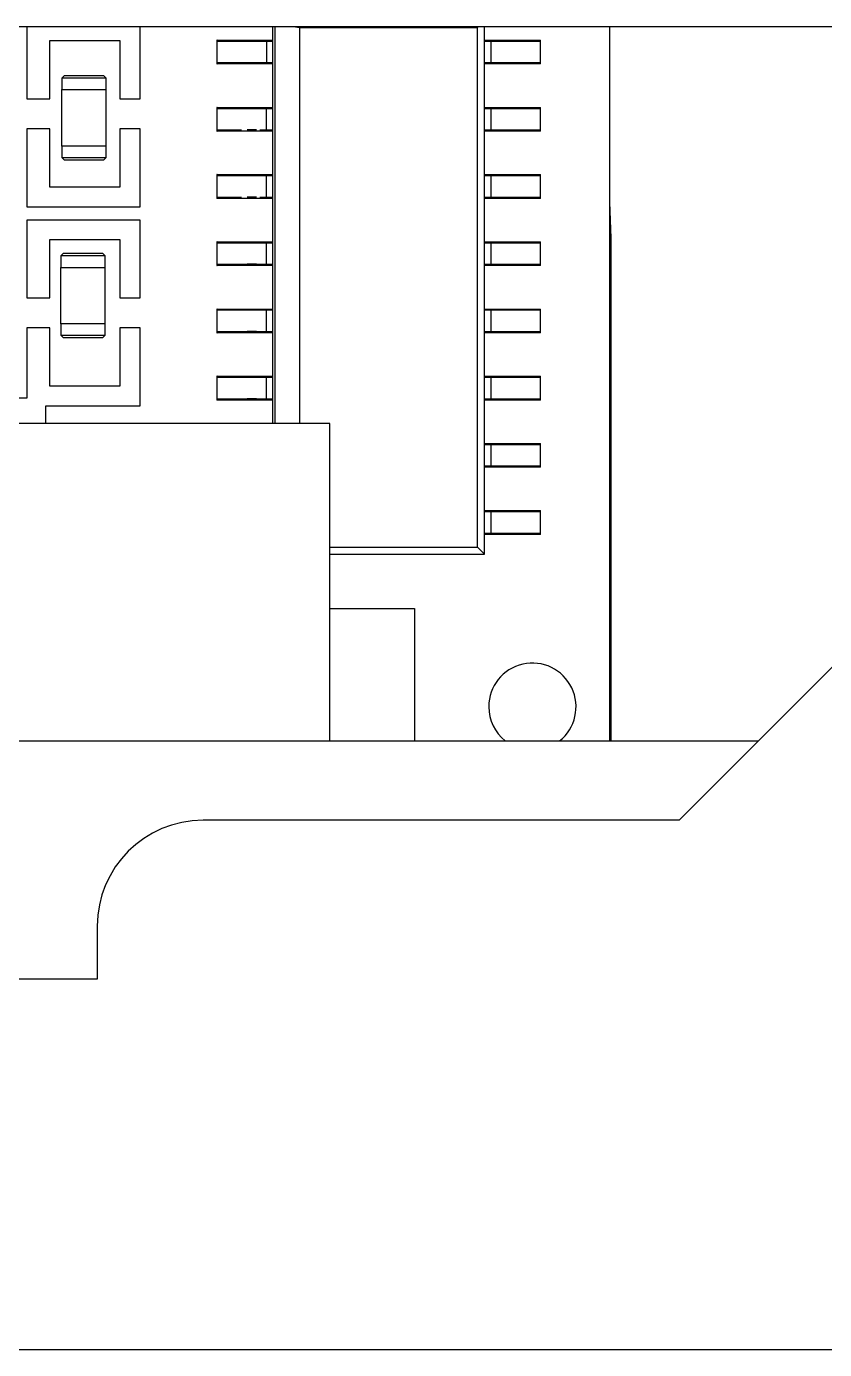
# Model space of a CAD drawing. Header units: millimetres. Extents: x 53 to 380, y 29 to 265.
# Drawn here: x 304.11 to 311.66, y 235.81 to 248.31 of the extents above; entities that cross this region are included whole.
import ezdxf

# ---------------------------------------------------------------- set-up
doc = ezdxf.new("R2010")
doc.units = ezdxf.units.MM

msp = doc.modelspace()

# ---------------------------------------------------------------- linework, layer by layer
at = {"color": 7, "linetype": 'Continuous', "lineweight": 25}
for p, q in [((262.2803, 248.3116), (334.2803, 248.3116)), ((304.1136, 248.3116), (304.1136, 247.6289)), ((305.1864, 247.6289), (305.1864, 248.3116)), ((306.441, 248.1697), (306.441, 248.3116)), ((306.463, 244.5616), (306.463, 248.3116)), ((306.6365, 248.3116), (306.691, 248.3011)), ((306.691, 248.3011), (306.691, 244.5616)), ((306.691, 248.3011), (308.3749, 248.3011)), ((308.3749, 248.3011), (308.3854, 248.3116)), ((308.3749, 243.3933), (308.3749, 248.3011)), ((308.441, 248.1697), (308.441, 248.3116)), ((309.6238, 248.3116), (309.6238, 241.5616)), ((304.3324, 247.6289), (304.3324, 248.1789)), ((304.3324, 248.1789), (304.9925, 248.1789)), ((304.9925, 248.1789), (304.9925, 247.6289)), ((305.911, 248.1697), (305.9088, 248.1697)), ((305.911, 248.1697), (305.911, 247.9697)), ((306.3792, 248.1822), (306.3792, 248.1697)), ((306.3792, 248.1822), (306.441, 248.1822)), ((306.3792, 248.1697), (306.3792, 247.9697)), ((306.441, 248.1697), (306.3792, 248.1697)), ((306.441, 247.9697), (306.441, 248.1697)), ((308.441, 248.1822), (308.5028, 248.1822)), ((308.441, 247.9697), (308.441, 248.1697)), ((308.5028, 248.1697), (308.441, 248.1697)), ((308.5028, 248.1697), (308.5028, 248.1822)), ((308.5028, 247.9697), (308.5028, 248.1697)), ((308.971, 247.9697), (308.971, 248.1697)), ((305.9088, 247.9697), (305.911, 247.9697)), ((306.3792, 247.9697), (306.3792, 247.9572)), ((306.3792, 247.9697), (306.441, 247.9697)), ((306.441, 247.9572), (306.3792, 247.9572)), ((306.441, 247.5347), (306.441, 247.9697)), ((308.441, 247.5347), (308.441, 247.9697)), ((308.441, 247.9697), (308.5028, 247.9697)), ((308.5028, 247.9572), (308.441, 247.9572)), ((308.5028, 247.9572), (308.5028, 247.9697)), ((304.4444, 247.8226), (304.4698, 247.848)), ((304.4444, 247.8226), (304.4444, 247.7147)), ((304.8635, 247.8226), (304.4444, 247.8226)), ((304.4698, 247.848), (304.8381, 247.848)), ((304.8635, 247.8226), (304.8381, 247.848)), ((304.8635, 247.7147), (304.8635, 247.8226)), ((304.1136, 247.6289), (304.3324, 247.6289)), ((304.4444, 247.7147), (304.8635, 247.7147)), ((304.4457, 247.1813), (304.4457, 247.7147)), ((304.8622, 247.7147), (304.8622, 247.1813)), ((304.9925, 247.6289), (305.1864, 247.6289)), ((305.911, 247.5347), (305.9088, 247.5347)), ((305.911, 247.5347), (305.911, 247.3347)), ((306.3792, 247.5347), (306.3792, 247.5472)), ((306.3792, 247.5472), (306.441, 247.5472)), ((306.3792, 247.3347), (306.3792, 247.5347)), ((306.441, 247.5347), (306.3792, 247.5347)), ((306.441, 247.3347), (306.441, 247.5347)), ((308.441, 247.5472), (308.5028, 247.5472)), ((308.441, 247.3347), (308.441, 247.5347)), ((308.5028, 247.5347), (308.441, 247.5347)), ((308.5028, 247.5347), (308.5028, 247.5472)), ((308.5028, 247.3347), (308.5028, 247.5347)), ((308.971, 247.3347), (308.971, 247.5347)), ((304.1136, 247.3434), (304.1136, 246.6087)), ((304.3324, 247.3434), (304.1136, 247.3434)), ((304.3324, 246.7934), (304.3324, 247.3434)), ((304.9925, 247.3434), (304.9925, 246.7934)), ((305.1864, 247.3434), (304.9925, 247.3434)), ((305.1864, 246.6087), (305.1864, 247.3434)), ((305.9088, 247.3347), (305.911, 247.3347)), ((306.3162, 247.3347), (306.3792, 247.3347)), ((306.3792, 247.3347), (306.441, 247.3347)), ((306.3792, 247.3222), (306.3792, 247.3347)), ((306.441, 247.3222), (306.3792, 247.3222)), ((306.441, 246.8997), (306.441, 247.3347)), ((308.441, 246.8997), (308.441, 247.3347)), ((308.441, 247.3347), (308.5028, 247.3347)), ((308.5028, 247.3222), (308.441, 247.3222)), ((308.5028, 247.3222), (308.5028, 247.3347)), ((304.8635, 247.1813), (304.4444, 247.1813)), ((304.4444, 247.1813), (304.4444, 247.0733)), ((304.8635, 247.0733), (304.8635, 247.1813)), ((304.4444, 247.0733), (304.8635, 247.0733)), ((304.4444, 247.0733), (304.4698, 247.0479)), ((304.8381, 247.0479), (304.4698, 247.0479)), ((304.8635, 247.0733), (304.8381, 247.0479)), ((305.911, 246.8997), (305.9088, 246.8997)), ((305.911, 246.8997), (305.911, 246.6997)), ((306.3792, 246.8997), (306.3792, 246.9122)), ((306.3792, 246.9122), (306.441, 246.9122)), ((306.3792, 246.6997), (306.3792, 246.8997)), ((306.441, 246.8997), (306.3792, 246.8997)), ((306.441, 246.6997), (306.441, 246.8997)), ((308.441, 246.9122), (308.5028, 246.9122)), ((308.441, 246.6997), (308.441, 246.8997)), ((308.5028, 246.8997), (308.441, 246.8997)), ((308.5028, 246.8997), (308.5028, 246.9122)), ((308.5028, 246.6997), (308.5028, 246.8997)), ((308.971, 246.6997), (308.971, 246.8997)), ((304.9925, 246.7934), (304.3324, 246.7934)), ((305.9088, 246.6997), (305.911, 246.6997)), ((306.3162, 246.6997), (306.3792, 246.6997)), ((306.3792, 246.6997), (306.441, 246.6997)), ((306.3792, 246.6872), (306.3792, 246.6997)), ((306.441, 246.6872), (306.3792, 246.6872)), ((306.441, 246.2647), (306.441, 246.6997)), ((308.441, 246.2647), (308.441, 246.6997)), ((308.441, 246.6997), (308.5028, 246.6997)), ((308.5028, 246.6872), (308.441, 246.6872)), ((308.5028, 246.6872), (308.5028, 246.6997)), ((309.6238, 246.6505), (309.6353, 246.3116)), ((304.1136, 246.6087), (305.1864, 246.6087)), ((304.1136, 246.4829), (304.1136, 245.7483)), ((305.1864, 246.4829), (304.1136, 246.4829)), ((305.1864, 245.7483), (305.1864, 246.4829)), ((304.3324, 246.2983), (304.9925, 246.2983)), ((304.3324, 245.7483), (304.3324, 246.2983)), ((304.9925, 246.2983), (304.9925, 245.7483)), ((305.911, 246.2647), (305.9088, 246.2647)), ((305.911, 246.2647), (305.911, 246.0647)), ((306.3792, 246.2647), (306.3792, 246.2772)), ((306.3792, 246.2772), (306.441, 246.2772)), ((306.3792, 246.0647), (306.3792, 246.2647)), ((306.441, 246.2647), (306.3792, 246.2647)), ((306.441, 246.0647), (306.441, 246.2647)), ((308.441, 246.2772), (308.5028, 246.2772)), ((308.441, 246.0647), (308.441, 246.2647)), ((308.5028, 246.2647), (308.441, 246.2647)), ((308.5028, 246.2647), (308.5028, 246.2772)), ((308.5028, 246.0647), (308.5028, 246.2647)), ((308.971, 246.0647), (308.971, 246.2647)), ((309.6353, 246.3116), (309.6353, 241.5616)), ((304.4357, 246.1431), (304.4611, 246.1685)), ((304.8548, 246.1431), (304.4357, 246.1431)), ((304.4357, 246.1431), (304.4357, 246.0351)), ((304.4611, 246.1685), (304.8294, 246.1685)), ((304.8548, 246.1431), (304.8294, 246.1685)), ((304.8548, 246.0351), (304.8548, 246.1431)), ((304.4357, 246.0351), (304.8548, 246.0351)), ((304.4369, 245.5017), (304.4369, 246.0351)), ((304.8535, 246.0351), (304.8535, 245.5017)), ((305.9088, 246.0647), (305.911, 246.0647)), ((306.3792, 246.0522), (306.3792, 246.0647)), ((306.3792, 246.0647), (306.441, 246.0647)), ((306.441, 246.0522), (306.3792, 246.0522)), ((306.441, 245.6297), (306.441, 246.0647)), ((308.441, 245.6297), (308.441, 246.0647)), ((308.441, 246.0647), (308.5028, 246.0647)), ((308.5028, 246.0522), (308.441, 246.0522)), ((308.5028, 246.0522), (308.5028, 246.0647)), ((304.1136, 245.7483), (304.3324, 245.7483)), ((304.9925, 245.7483), (305.1864, 245.7483)), ((305.911, 245.6297), (305.9088, 245.6297)), ((305.911, 245.6297), (305.911, 245.4297)), ((306.3792, 245.6297), (306.3792, 245.6422)), ((306.3792, 245.6422), (306.441, 245.6422)), ((306.3792, 245.4297), (306.3792, 245.6297)), ((306.441, 245.6297), (306.3792, 245.6297)), ((306.441, 245.4297), (306.441, 245.6297)), ((308.441, 245.6422), (308.5028, 245.6422)), ((308.441, 245.4297), (308.441, 245.6297)), ((308.5028, 245.6297), (308.441, 245.6297)), ((308.5028, 245.6297), (308.5028, 245.6422)), ((308.5028, 245.4297), (308.5028, 245.6297)), ((308.971, 245.4297), (308.971, 245.6297)), ((304.8548, 245.5017), (304.4357, 245.5017)), ((304.4357, 245.5017), (304.4357, 245.3938)), ((304.8548, 245.3938), (304.8548, 245.5017)), ((304.1136, 245.4628), (304.1136, 244.8002)), ((304.3324, 245.4628), (304.1136, 245.4628)), ((304.3324, 244.9128), (304.3324, 245.4628)), ((304.4357, 245.3938), (304.8548, 245.3938)), ((304.4357, 245.3938), (304.4611, 245.3684)), ((304.8548, 245.3938), (304.8294, 245.3684)), ((305.1864, 245.4628), (304.9925, 245.4628)), ((304.9925, 245.4628), (304.9925, 244.9128)), ((305.1864, 244.7281), (305.1864, 245.4628)), ((305.9088, 245.4297), (305.911, 245.4297)), ((306.3792, 245.4172), (306.3792, 245.4297)), ((306.3792, 245.4297), (306.441, 245.4297)), ((306.441, 245.4172), (306.3792, 245.4172)), ((306.441, 244.9947), (306.441, 245.4297)), ((308.441, 244.9947), (308.441, 245.4297)), ((308.441, 245.4297), (308.5028, 245.4297)), ((308.5028, 245.4172), (308.441, 245.4172)), ((308.5028, 245.4172), (308.5028, 245.4297)), ((304.8294, 245.3684), (304.4611, 245.3684)), ((306.3792, 244.9947), (306.3792, 245.0072)), ((306.3792, 245.0072), (306.441, 245.0072)), ((308.441, 245.0072), (308.5028, 245.0072)), ((308.5028, 244.9947), (308.5028, 245.0072)), ((304.9925, 244.9128), (304.3324, 244.9128)), ((305.911, 244.9947), (305.9088, 244.9947)), ((305.911, 244.9947), (305.911, 244.7947)), ((306.3792, 244.7947), (306.3792, 244.9947)), ((306.441, 244.9947), (306.3792, 244.9947)), ((306.441, 244.7947), (306.441, 244.9947)), ((308.441, 244.7947), (308.441, 244.9947)), ((308.5028, 244.9947), (308.441, 244.9947)), ((308.5028, 244.7947), (308.5028, 244.9947)), ((308.971, 244.7947), (308.971, 244.9947)), ((304.1136, 244.8002), (303.5587, 244.8002)), ((305.9088, 244.7947), (305.911, 244.7947)), ((306.3792, 244.7822), (306.3792, 244.7947)), ((306.3792, 244.7947), (306.441, 244.7947)), ((306.441, 244.7822), (306.3792, 244.7822)), ((306.441, 244.5616), (306.441, 244.7947)), ((308.441, 244.3597), (308.441, 244.7947)), ((308.441, 244.7947), (308.5028, 244.7947)), ((308.5028, 244.7822), (308.441, 244.7822)), ((308.5028, 244.7822), (308.5028, 244.7947)), ((304.2933, 244.5616), (304.2933, 244.7281)), ((304.2933, 244.7281), (305.1864, 244.7281)), ((306.9803, 244.5616), (289.5803, 244.5616)), ((306.9803, 241.5616), (306.9803, 244.5616)), ((308.441, 244.3722), (308.5028, 244.3722)), ((308.441, 244.1597), (308.441, 244.3597)), ((308.5028, 244.3597), (308.441, 244.3597)), ((308.5028, 244.3597), (308.5028, 244.3722)), ((308.5028, 244.1597), (308.5028, 244.3597)), ((308.971, 244.1597), (308.971, 244.3597)), ((308.441, 243.7247), (308.441, 244.1597)), ((308.441, 244.1597), (308.5028, 244.1597)), ((308.5028, 244.1472), (308.441, 244.1472)), ((308.5028, 244.1472), (308.5028, 244.1597)), ((308.441, 243.7372), (308.5028, 243.7372)), ((308.441, 243.5247), (308.441, 243.7247)), ((308.5028, 243.7247), (308.441, 243.7247)), ((308.5028, 243.7247), (308.5028, 243.7372)), ((308.5028, 243.5247), (308.5028, 243.7247)), ((308.971, 243.5247), (308.971, 243.7247)), ((308.441, 243.3272), (308.441, 243.5247)), ((308.441, 243.5247), (308.5028, 243.5247)), ((308.5028, 243.5122), (308.441, 243.5122)), ((308.5028, 243.5122), (308.5028, 243.5247)), ((306.9803, 243.3933), (308.3749, 243.3933)), ((308.3749, 243.3933), (308.441, 243.3272)), ((306.9803, 243.3272), (308.441, 243.3272)), ((306.9803, 242.8116), (307.7803, 242.8116)), ((307.7803, 242.8116), (307.7803, 241.5616)), ((312.2803, 242.8116), (310.2803, 240.8116)), ((285.5303, 241.5616), (311.0303, 241.5616)), ((310.2803, 240.8116), (305.7803, 240.8116)), ((304.7803, 239.8116), (304.7803, 239.3116)), ((304.7803, 239.3116), (291.7803, 239.3116)), ((262.2803, 235.8116), (334.2803, 235.8116))]:
    msp.add_line(p, q, dxfattribs=at)
at = {"color": 8, "linetype": 'Continuous', "lineweight": 25}
for p, q in [((308.9732, 248.1697), (308.971, 248.1697)), ((308.971, 247.9697), (308.9732, 247.9697)), ((308.9732, 247.5347), (308.971, 247.5347)), ((308.971, 247.3347), (308.9732, 247.3347)), ((308.9732, 246.8997), (308.971, 246.8997)), ((308.971, 246.6997), (308.9732, 246.6997)), ((308.9732, 246.2647), (308.971, 246.2647)), ((308.971, 246.0647), (308.9732, 246.0647)), ((308.9732, 245.6297), (308.971, 245.6297)), ((308.971, 245.4297), (308.9732, 245.4297)), ((308.9732, 244.9947), (308.971, 244.9947)), ((308.971, 244.7947), (308.9732, 244.7947)), ((308.9732, 244.3597), (308.971, 244.3597)), ((308.971, 244.1597), (308.9732, 244.1597)), ((308.9732, 243.7247), (308.971, 243.7247)), ((308.971, 243.5247), (308.9732, 243.5247))]:
    msp.add_line(p, q, dxfattribs=at)
at = {"color": 7, "linetype": 'Continuous', "lineweight": 25}
for centre, radius, start, end in [((308.8936, 241.8845), 0.4128, 308.51599, 180), ((308.8936, 241.8845), 0.4127, 180, 231.48401), ((305.7803, 239.8116), 1, 90, 180)]:
    msp.add_arc(centre, radius, start, end, dxfattribs=at)
for points, knots in [([(305.9127, 248.1822), (305.9125, 248.182), (305.9121, 248.1817), (305.9116, 248.1795), (305.9111, 248.1765), (305.911, 248.1732), (305.911, 248.1709), (305.911, 248.1697)], [0, 0, 0, 0, 0.2071202, 0.4458671, 0.6527524, 0.8090523, 1, 1, 1, 1]), ([(306.3792, 248.1697), (306.3559, 248.1697), (306.3226, 248.1697), (306.2808, 248.1697), (306.255, 248.1697), (306.2127, 248.1697), (306.1942, 248.1697), (306.163, 248.1697), (306.1438, 248.1697), (306.1268, 248.1697), (306.1123, 248.1697), (306.0764, 248.1697), (306.0075, 248.1697), (305.9485, 248.1697), (305.911, 248.1697)], [0, 0, 0, 0, 0.0872671, 0.1243076, 0.1605086, 0.202307, 0.4232567, 0.6236158, 0.7091259, 0.7220357, 0.7354471, 0.7768467, 0.8577896, 1, 1, 1, 1]), ([(305.9127, 248.1822), (305.9859, 248.1822), (306.0939, 248.1822), (306.1712, 248.1822), (306.1903, 248.1822), (306.2176, 248.1822), (306.2457, 248.1822), (306.2906, 248.1822), (306.3437, 248.1822), (306.3792, 248.1822)], [0, 0, 0, 0, 0.25193954, 0.37205004, 0.49811151, 0.75023627, 0.81324026, 0.87523448, 1, 1, 1, 1]), ([(308.5028, 248.1822), (308.5383, 248.1822), (308.5914, 248.1822), (308.6363, 248.1822), (308.6644, 248.1822), (308.6917, 248.1822), (308.7108, 248.1822), (308.7881, 248.1822), (308.8961, 248.1822), (308.9693, 248.1822)], [0, 0, 0, 0, 0.12476551, 0.18675972, 0.2497641, 0.50188856, 0.62795001, 0.7480605, 1, 1, 1, 1]), ([(308.971, 248.1697), (308.9335, 248.1697), (308.8746, 248.1697), (308.8056, 248.1697), (308.7697, 248.1697), (308.7552, 248.1697), (308.7382, 248.1697), (308.7188, 248.1697), (308.6926, 248.1697), (308.6699, 248.1697), (308.646, 248.1697), (308.6269, 248.1697), (308.6012, 248.1697), (308.5594, 248.1697), (308.5262, 248.1697), (308.5028, 248.1697)], [0, 0, 0, 0, 0.1421568, 0.22307, 0.2644542, 0.2778597, 0.2907653, 0.3762436, 0.5765279, 0.7441083, 0.7977675, 0.8395503, 0.8757387, 0.9127654, 1, 1, 1, 1]), ([(308.971, 248.1697), (308.971, 248.1709), (308.971, 248.1732), (308.9709, 248.1765), (308.9704, 248.1795), (308.9699, 248.1817), (308.9695, 248.182), (308.9693, 248.1822)], [0, 0, 0, 0, 0.19094, 0.3473211, 0.5542007, 0.7928848, 1, 1, 1, 1]), ([(305.911, 247.9697), (305.911, 247.9684), (305.911, 247.9662), (305.9111, 247.9629), (305.9116, 247.9599), (305.9121, 247.9576), (305.9125, 247.9573), (305.9127, 247.9572)], [0, 0, 0, 0, 0.190945, 0.3473301, 0.5541421, 0.7928828, 1, 1, 1, 1]), ([(305.911, 247.9697), (305.9485, 247.9697), (306.0075, 247.9697), (306.0764, 247.9697), (306.1123, 247.9697), (306.1268, 247.9697), (306.1438, 247.9697), (306.1632, 247.9697), (306.1894, 247.9697), (306.2121, 247.9697), (306.236, 247.9697), (306.2551, 247.9697), (306.2808, 247.9697), (306.3226, 247.9697), (306.3559, 247.9697), (306.3792, 247.9697)], [0, 0, 0, 0, 0.1421574, 0.2230701, 0.2644543, 0.2778607, 0.2907656, 0.3762439, 0.5765283, 0.7441088, 0.7977684, 0.8395513, 0.8757387, 0.9127654, 1, 1, 1, 1]), ([(306.3792, 247.9572), (306.3437, 247.9572), (306.2906, 247.9572), (306.2457, 247.9572), (306.2176, 247.9572), (306.1903, 247.9572), (306.1712, 247.9572), (306.0939, 247.9572), (305.9859, 247.9572), (305.9127, 247.9572)], [0, 0, 0, 0, 0.12476552, 0.18675974, 0.24976373, 0.50188849, 0.62794996, 0.74806046, 1, 1, 1, 1]), ([(308.5028, 247.9697), (308.5262, 247.9697), (308.5594, 247.9697), (308.6012, 247.9697), (308.627, 247.9697), (308.6693, 247.9697), (308.6878, 247.9697), (308.719, 247.9697), (308.7382, 247.9697), (308.7552, 247.9697), (308.7697, 247.9697), (308.8056, 247.9697), (308.8746, 247.9697), (308.9335, 247.9697), (308.971, 247.9697)], [0, 0, 0, 0, 0.08726711, 0.12430759, 0.16050947, 0.20230788, 0.42325715, 0.62361616, 0.70912628, 0.72203675, 0.73544721, 0.7768468, 0.8577902, 1, 1, 1, 1]), ([(308.9693, 247.9572), (308.8961, 247.9572), (308.7881, 247.9572), (308.7108, 247.9572), (308.6917, 247.9572), (308.6644, 247.9572), (308.6363, 247.9572), (308.5914, 247.9572), (308.5383, 247.9572), (308.5028, 247.9572)], [0, 0, 0, 0, 0.2519395, 0.37205, 0.4981114, 0.7502359, 0.8132403, 0.8752345, 1, 1, 1, 1]), ([(308.9693, 247.9572), (308.9695, 247.9573), (308.9699, 247.9576), (308.9704, 247.9599), (308.9709, 247.9629), (308.971, 247.9662), (308.971, 247.9684), (308.971, 247.9697)], [0, 0, 0, 0, 0.207125, 0.4458678, 0.6527572, 0.8091457, 1, 1, 1, 1]), ([(305.9127, 247.5472), (305.9125, 247.547), (305.9121, 247.5467), (305.9116, 247.5445), (305.9111, 247.5415), (305.911, 247.5382), (305.911, 247.5359), (305.911, 247.5347)], [0, 0, 0, 0, 0.2074104, 0.4460036, 0.652854, 0.8092335, 1, 1, 1, 1]), ([(306.3792, 247.5347), (306.3559, 247.5347), (306.3226, 247.5347), (306.2808, 247.5347), (306.255, 247.5347), (306.2127, 247.5347), (306.1942, 247.5347), (306.163, 247.5347), (306.1438, 247.5347), (306.1268, 247.5347), (306.1123, 247.5347), (306.0764, 247.5347), (306.0075, 247.5347), (305.9485, 247.5347), (305.911, 247.5347)], [0, 0, 0, 0, 0.0872676, 0.1243082, 0.1605093, 0.2023079, 0.4232586, 0.6236184, 0.7091289, 0.7220395, 0.73545, 0.7768498, 0.8577919, 1, 1, 1, 1]), ([(305.9127, 247.5472), (305.9859, 247.5472), (306.0939, 247.5472), (306.1712, 247.5472), (306.1903, 247.5472), (306.2176, 247.5472), (306.2458, 247.5472), (306.2905, 247.5472), (306.3437, 247.5472), (306.3792, 247.5472)], [0, 0, 0, 0, 0.2519466, 0.3720578, 0.4981306, 0.7502495, 0.8132096, 0.8752256, 1, 1, 1, 1]), ([(308.5028, 247.5472), (308.5383, 247.5472), (308.5914, 247.5472), (308.6363, 247.5472), (308.6644, 247.5472), (308.6917, 247.5472), (308.7108, 247.5472), (308.7881, 247.5472), (308.8961, 247.5472), (308.9693, 247.5472)], [0, 0, 0, 0, 0.12476551, 0.18675972, 0.2497641, 0.50188856, 0.62795001, 0.7480605, 1, 1, 1, 1]), ([(308.971, 247.5347), (308.9335, 247.5347), (308.8746, 247.5347), (308.8056, 247.5347), (308.7697, 247.5347), (308.7552, 247.5347), (308.7382, 247.5347), (308.7188, 247.5347), (308.6926, 247.5347), (308.6699, 247.5347), (308.646, 247.5347), (308.6269, 247.5347), (308.6012, 247.5347), (308.5594, 247.5347), (308.5262, 247.5347), (308.5028, 247.5347)], [0, 0, 0, 0, 0.1421568, 0.22307, 0.2644542, 0.2778597, 0.2907653, 0.3762436, 0.5765279, 0.7441083, 0.7977675, 0.8395503, 0.8757387, 0.9127654, 1, 1, 1, 1]), ([(308.971, 247.5347), (308.971, 247.5359), (308.971, 247.5382), (308.9709, 247.5415), (308.9704, 247.5445), (308.9699, 247.5467), (308.9695, 247.547), (308.9693, 247.5472)], [0, 0, 0, 0, 0.19094, 0.3473211, 0.5542007, 0.7928848, 1, 1, 1, 1]), ([(305.911, 247.3347), (305.9485, 247.3347), (306.0075, 247.3347), (306.0764, 247.3347), (306.1123, 247.3347), (306.1268, 247.3347), (306.1375, 247.3347), (306.1412, 247.3347), (306.1441, 247.3347)], [0, 0, 0, 0, 0.4262497, 0.6688626, 0.792953, 0.8331492, 0.8718468, 1, 1, 1, 1]), ([(305.911, 247.3347), (305.911, 247.3334), (305.911, 247.3312), (305.9111, 247.3279), (305.9116, 247.3249), (305.9121, 247.3226), (305.9125, 247.3223), (305.9127, 247.3222)], [0, 0, 0, 0, 0.19077889, 0.34707985, 0.55404355, 0.79264744, 1, 1, 1, 1]), ([(306.3792, 247.3222), (306.3437, 247.3222), (306.2905, 247.3222), (306.2458, 247.3222), (306.2176, 247.3222), (306.1903, 247.3222), (306.1712, 247.3222), (306.0939, 247.3222), (305.9859, 247.3222), (305.9127, 247.3222)], [0, 0, 0, 0, 0.1247744, 0.1867904, 0.2497505, 0.5018694, 0.6279422, 0.7480534, 1, 1, 1, 1]), ([(306.2846, 247.3347), (306.2777, 247.3347), (306.2677, 247.3347), (306.2433, 247.3347), (306.2229, 247.3347), (306.2049, 247.3347), (306.1988, 247.3347)], [0, 0, 0, 0, 0.4804023, 0.6966359, 0.8967598, 1, 1, 1, 1]), ([(308.5028, 247.3347), (308.5262, 247.3347), (308.5594, 247.3347), (308.6012, 247.3347), (308.627, 247.3347), (308.6693, 247.3347), (308.6878, 247.3347), (308.719, 247.3347), (308.7382, 247.3347), (308.7552, 247.3347), (308.7697, 247.3347), (308.8056, 247.3347), (308.8746, 247.3347), (308.9335, 247.3347), (308.971, 247.3347)], [0, 0, 0, 0, 0.08726711, 0.12430759, 0.16050947, 0.20230788, 0.42325715, 0.62361616, 0.70912628, 0.72203675, 0.73544721, 0.7768468, 0.8577902, 1, 1, 1, 1]), ([(308.9693, 247.3222), (308.8961, 247.3222), (308.7881, 247.3222), (308.7108, 247.3222), (308.6917, 247.3222), (308.6644, 247.3222), (308.6363, 247.3222), (308.5914, 247.3222), (308.5383, 247.3222), (308.5028, 247.3222)], [0, 0, 0, 0, 0.2519395, 0.37205, 0.4981114, 0.7502359, 0.8132403, 0.8752345, 1, 1, 1, 1]), ([(308.9693, 247.3222), (308.9695, 247.3223), (308.9699, 247.3226), (308.9704, 247.3249), (308.9709, 247.3279), (308.971, 247.3312), (308.971, 247.3334), (308.971, 247.3347)], [0, 0, 0, 0, 0.207125, 0.4458678, 0.6527572, 0.8091457, 1, 1, 1, 1]), ([(305.9127, 246.9122), (305.9125, 246.912), (305.9121, 246.9117), (305.9116, 246.9095), (305.9111, 246.9065), (305.911, 246.9032), (305.911, 246.9009), (305.911, 246.8997)], [0, 0, 0, 0, 0.2074104, 0.4460036, 0.652854, 0.8092335, 1, 1, 1, 1]), ([(306.3792, 246.8997), (306.3559, 246.8997), (306.3226, 246.8997), (306.2808, 246.8997), (306.255, 246.8997), (306.2127, 246.8997), (306.1942, 246.8997), (306.163, 246.8997), (306.1438, 246.8997), (306.1268, 246.8997), (306.1123, 246.8997), (306.0764, 246.8997), (306.0075, 246.8997), (305.9485, 246.8997), (305.911, 246.8997)], [0, 0, 0, 0, 0.0872676, 0.1243082, 0.1605093, 0.2023079, 0.4232586, 0.6236184, 0.7091289, 0.7220395, 0.73545, 0.7768498, 0.8577919, 1, 1, 1, 1]), ([(305.9127, 246.9122), (305.9859, 246.9122), (306.0939, 246.9122), (306.1712, 246.9122), (306.1903, 246.9122), (306.2176, 246.9122), (306.2458, 246.9122), (306.2905, 246.9122), (306.3437, 246.9122), (306.3792, 246.9122)], [0, 0, 0, 0, 0.2519466, 0.3720578, 0.4981306, 0.7502495, 0.8132096, 0.8752256, 1, 1, 1, 1]), ([(308.5028, 246.9122), (308.5383, 246.9122), (308.5914, 246.9122), (308.6363, 246.9122), (308.6644, 246.9122), (308.6917, 246.9122), (308.7108, 246.9122), (308.7881, 246.9122), (308.8961, 246.9122), (308.9693, 246.9122)], [0, 0, 0, 0, 0.12476551, 0.18675972, 0.2497641, 0.50188856, 0.62795001, 0.7480605, 1, 1, 1, 1]), ([(308.971, 246.8997), (308.9335, 246.8997), (308.8746, 246.8997), (308.8056, 246.8997), (308.7697, 246.8997), (308.7552, 246.8997), (308.7382, 246.8997), (308.7188, 246.8997), (308.6926, 246.8997), (308.6699, 246.8997), (308.646, 246.8997), (308.6269, 246.8997), (308.6012, 246.8997), (308.5594, 246.8997), (308.5262, 246.8997), (308.5028, 246.8997)], [0, 0, 0, 0, 0.1421568, 0.22307, 0.2644542, 0.2778597, 0.2907653, 0.3762436, 0.5765279, 0.7441083, 0.7977675, 0.8395503, 0.8757387, 0.9127654, 1, 1, 1, 1]), ([(308.971, 246.8997), (308.971, 246.9009), (308.971, 246.9032), (308.9709, 246.9065), (308.9704, 246.9095), (308.9699, 246.9117), (308.9695, 246.912), (308.9693, 246.9122)], [0, 0, 0, 0, 0.19094, 0.3473211, 0.5542007, 0.7928848, 1, 1, 1, 1]), ([(305.911, 246.6997), (305.9485, 246.6997), (306.0075, 246.6997), (306.0764, 246.6997), (306.1123, 246.6997), (306.1268, 246.6997), (306.1375, 246.6997), (306.1412, 246.6997), (306.1441, 246.6997)], [0, 0, 0, 0, 0.4262497, 0.6688626, 0.792953, 0.8331492, 0.8718468, 1, 1, 1, 1]), ([(305.911, 246.6997), (305.911, 246.6984), (305.911, 246.6962), (305.9111, 246.6929), (305.9116, 246.6899), (305.9121, 246.6876), (305.9125, 246.6873), (305.9127, 246.6872)], [0, 0, 0, 0, 0.19077889, 0.34707985, 0.55404355, 0.79264744, 1, 1, 1, 1]), ([(306.3792, 246.6872), (306.3437, 246.6872), (306.2905, 246.6872), (306.2458, 246.6872), (306.2176, 246.6872), (306.1903, 246.6872), (306.1712, 246.6872), (306.0939, 246.6872), (305.9859, 246.6872), (305.9127, 246.6872)], [0, 0, 0, 0, 0.1247744, 0.1867904, 0.2497505, 0.5018694, 0.6279422, 0.7480534, 1, 1, 1, 1]), ([(306.2846, 246.6997), (306.2777, 246.6997), (306.2677, 246.6997), (306.2433, 246.6997), (306.2229, 246.6997), (306.2049, 246.6997), (306.1988, 246.6997)], [0, 0, 0, 0, 0.4804023, 0.6966359, 0.8967598, 1, 1, 1, 1]), ([(308.5028, 246.6997), (308.5262, 246.6997), (308.5594, 246.6997), (308.6012, 246.6997), (308.627, 246.6997), (308.6693, 246.6997), (308.6878, 246.6997), (308.719, 246.6997), (308.7382, 246.6997), (308.7552, 246.6997), (308.7697, 246.6997), (308.8056, 246.6997), (308.8746, 246.6997), (308.9335, 246.6997), (308.971, 246.6997)], [0, 0, 0, 0, 0.08726711, 0.12430759, 0.16050947, 0.20230788, 0.42325715, 0.62361616, 0.70912628, 0.72203675, 0.73544721, 0.7768468, 0.8577902, 1, 1, 1, 1]), ([(308.9693, 246.6872), (308.8961, 246.6872), (308.7881, 246.6872), (308.7108, 246.6872), (308.6917, 246.6872), (308.6644, 246.6872), (308.6363, 246.6872), (308.5914, 246.6872), (308.5383, 246.6872), (308.5028, 246.6872)], [0, 0, 0, 0, 0.2519395, 0.37205, 0.4981114, 0.7502359, 0.8132403, 0.8752345, 1, 1, 1, 1]), ([(308.9693, 246.6872), (308.9695, 246.6873), (308.9699, 246.6876), (308.9704, 246.6899), (308.9709, 246.6929), (308.971, 246.6962), (308.971, 246.6984), (308.971, 246.6997)], [0, 0, 0, 0, 0.2071235, 0.4458646, 0.6527524, 0.8090524, 1, 1, 1, 1]), ([(305.9127, 246.2772), (305.9125, 246.277), (305.9121, 246.2767), (305.9116, 246.2745), (305.9111, 246.2715), (305.911, 246.2682), (305.911, 246.2659), (305.911, 246.2647)], [0, 0, 0, 0, 0.2074104, 0.4460036, 0.652854, 0.8092335, 1, 1, 1, 1]), ([(306.3792, 246.2647), (306.3559, 246.2647), (306.3226, 246.2647), (306.2808, 246.2647), (306.255, 246.2647), (306.2127, 246.2647), (306.1942, 246.2647), (306.163, 246.2647), (306.1438, 246.2647), (306.1268, 246.2647), (306.1123, 246.2647), (306.0764, 246.2647), (306.0075, 246.2647), (305.9485, 246.2647), (305.911, 246.2647)], [0, 0, 0, 0, 0.0872676, 0.1243082, 0.1605093, 0.2023079, 0.4232586, 0.6236184, 0.7091289, 0.7220395, 0.73545, 0.7768498, 0.8577919, 1, 1, 1, 1]), ([(305.9127, 246.2772), (305.9859, 246.2772), (306.0939, 246.2772), (306.1712, 246.2772), (306.1903, 246.2772), (306.2176, 246.2772), (306.2458, 246.2772), (306.2905, 246.2772), (306.3437, 246.2772), (306.3792, 246.2772)], [0, 0, 0, 0, 0.2519466, 0.3720578, 0.4981306, 0.7502495, 0.8132096, 0.8752256, 1, 1, 1, 1]), ([(308.5028, 246.2772), (308.5383, 246.2772), (308.5914, 246.2772), (308.6363, 246.2772), (308.6644, 246.2772), (308.6917, 246.2772), (308.7108, 246.2772), (308.7881, 246.2772), (308.8961, 246.2772), (308.9693, 246.2772)], [0, 0, 0, 0, 0.12476551, 0.18675972, 0.2497641, 0.50188856, 0.62795001, 0.7480605, 1, 1, 1, 1]), ([(308.971, 246.2647), (308.9335, 246.2647), (308.8746, 246.2647), (308.8056, 246.2647), (308.7697, 246.2647), (308.7552, 246.2647), (308.7382, 246.2647), (308.7188, 246.2647), (308.6926, 246.2647), (308.6699, 246.2647), (308.646, 246.2647), (308.6269, 246.2647), (308.6012, 246.2647), (308.5594, 246.2647), (308.5262, 246.2647), (308.5028, 246.2647)], [0, 0, 0, 0, 0.1421568, 0.22307, 0.2644542, 0.2778597, 0.2907653, 0.3762436, 0.5765279, 0.7441083, 0.7977675, 0.8395503, 0.8757387, 0.9127654, 1, 1, 1, 1]), ([(308.971, 246.2647), (308.971, 246.2659), (308.971, 246.2682), (308.9709, 246.2715), (308.9704, 246.2745), (308.9699, 246.2767), (308.9695, 246.277), (308.9693, 246.2772)], [0, 0, 0, 0, 0.19094, 0.3473211, 0.5542007, 0.7928848, 1, 1, 1, 1]), ([(305.911, 246.0647), (305.9485, 246.0647), (306.0075, 246.0647), (306.0764, 246.0647), (306.1123, 246.0647), (306.1268, 246.0647), (306.1438, 246.0647), (306.1632, 246.0647), (306.1894, 246.0647), (306.2121, 246.0647), (306.236, 246.0647), (306.2551, 246.0647), (306.2808, 246.0647), (306.3226, 246.0647), (306.3559, 246.0647), (306.3792, 246.0647)], [0, 0, 0, 0, 0.1421551, 0.223067, 0.2644514, 0.2778569, 0.2907626, 0.3762413, 0.5765264, 0.7441076, 0.7977675, 0.8395505, 0.8757381, 0.912765, 1, 1, 1, 1]), ([(305.911, 246.0647), (305.911, 246.0634), (305.911, 246.0612), (305.9111, 246.0579), (305.9116, 246.0549), (305.9121, 246.0526), (305.9125, 246.0523), (305.9127, 246.0522)], [0, 0, 0, 0, 0.19077889, 0.34707985, 0.55404355, 0.79264744, 1, 1, 1, 1]), ([(306.3792, 246.0522), (306.3437, 246.0522), (306.2905, 246.0522), (306.2458, 246.0522), (306.2176, 246.0522), (306.1903, 246.0522), (306.1712, 246.0522), (306.0939, 246.0522), (305.9859, 246.0522), (305.9127, 246.0522)], [0, 0, 0, 0, 0.1247744, 0.1867904, 0.2497505, 0.5018694, 0.6279422, 0.7480534, 1, 1, 1, 1]), ([(306.2846, 246.0647), (306.2777, 246.0647), (306.2677, 246.0647), (306.2433, 246.0647), (306.2229, 246.0647), (306.2049, 246.0647), (306.1988, 246.0647)], [0, 0, 0, 0, 0.4804023, 0.6966359, 0.8967598, 1, 1, 1, 1]), ([(308.5028, 246.0647), (308.5262, 246.0647), (308.5594, 246.0647), (308.6012, 246.0647), (308.627, 246.0647), (308.6693, 246.0647), (308.6878, 246.0647), (308.719, 246.0647), (308.7382, 246.0647), (308.7552, 246.0647), (308.7697, 246.0647), (308.8056, 246.0647), (308.8746, 246.0647), (308.9335, 246.0647), (308.971, 246.0647)], [0, 0, 0, 0, 0.08726711, 0.12430759, 0.16050947, 0.20230788, 0.42325715, 0.62361616, 0.70912628, 0.72203675, 0.73544721, 0.7768468, 0.8577902, 1, 1, 1, 1]), ([(308.9693, 246.0522), (308.8961, 246.0522), (308.7881, 246.0522), (308.7108, 246.0522), (308.6917, 246.0522), (308.6644, 246.0522), (308.6363, 246.0522), (308.5914, 246.0522), (308.5383, 246.0522), (308.5028, 246.0522)], [0, 0, 0, 0, 0.2519395, 0.37205, 0.4981114, 0.7502359, 0.8132403, 0.8752345, 1, 1, 1, 1]), ([(308.9693, 246.0522), (308.9695, 246.0523), (308.9699, 246.0526), (308.9704, 246.0549), (308.9709, 246.0579), (308.971, 246.0612), (308.971, 246.0634), (308.971, 246.0647)], [0, 0, 0, 0, 0.2071235, 0.4458646, 0.6527524, 0.8090524, 1, 1, 1, 1]), ([(305.9127, 245.6422), (305.9125, 245.642), (305.9121, 245.6417), (305.9116, 245.6395), (305.9111, 245.6365), (305.911, 245.6332), (305.911, 245.6309), (305.911, 245.6297)], [0, 0, 0, 0, 0.2074104, 0.4460036, 0.652854, 0.8092335, 1, 1, 1, 1]), ([(306.3792, 245.6297), (306.3559, 245.6297), (306.3226, 245.6297), (306.2808, 245.6297), (306.255, 245.6297), (306.2127, 245.6297), (306.1942, 245.6297), (306.163, 245.6297), (306.1438, 245.6297), (306.1268, 245.6297), (306.1123, 245.6297), (306.0764, 245.6297), (306.0075, 245.6297), (305.9485, 245.6297), (305.911, 245.6297)], [0, 0, 0, 0, 0.0872676, 0.1243082, 0.1605093, 0.2023079, 0.4232586, 0.6236184, 0.7091289, 0.7220395, 0.73545, 0.7768498, 0.8577919, 1, 1, 1, 1]), ([(305.9127, 245.6422), (305.9859, 245.6422), (306.0939, 245.6422), (306.1712, 245.6422), (306.1903, 245.6422), (306.2176, 245.6422), (306.2458, 245.6422), (306.2905, 245.6422), (306.3437, 245.6422), (306.3792, 245.6422)], [0, 0, 0, 0, 0.2519466, 0.3720578, 0.4981306, 0.7502495, 0.8132096, 0.8752256, 1, 1, 1, 1]), ([(308.5028, 245.6422), (308.5383, 245.6422), (308.5914, 245.6422), (308.6363, 245.6422), (308.6644, 245.6422), (308.6917, 245.6422), (308.7108, 245.6422), (308.7881, 245.6422), (308.8961, 245.6422), (308.9693, 245.6422)], [0, 0, 0, 0, 0.12476551, 0.18675972, 0.2497641, 0.50188856, 0.62795001, 0.7480605, 1, 1, 1, 1]), ([(308.971, 245.6297), (308.9335, 245.6297), (308.8746, 245.6297), (308.8056, 245.6297), (308.7697, 245.6297), (308.7552, 245.6297), (308.7382, 245.6297), (308.7188, 245.6297), (308.6926, 245.6297), (308.6699, 245.6297), (308.646, 245.6297), (308.6269, 245.6297), (308.6012, 245.6297), (308.5594, 245.6297), (308.5262, 245.6297), (308.5028, 245.6297)], [0, 0, 0, 0, 0.1421568, 0.22307, 0.2644542, 0.2778597, 0.2907653, 0.3762436, 0.5765279, 0.7441083, 0.7977675, 0.8395503, 0.8757387, 0.9127654, 1, 1, 1, 1]), ([(308.971, 245.6297), (308.971, 245.6309), (308.971, 245.6332), (308.9709, 245.6365), (308.9704, 245.6395), (308.9699, 245.6417), (308.9695, 245.642), (308.9693, 245.6422)], [0, 0, 0, 0, 0.19094, 0.3473211, 0.5542007, 0.7928848, 1, 1, 1, 1]), ([(305.911, 245.4297), (305.9485, 245.4297), (306.0075, 245.4297), (306.0764, 245.4297), (306.1123, 245.4297), (306.1268, 245.4297), (306.1438, 245.4297), (306.1632, 245.4297), (306.1894, 245.4297), (306.2121, 245.4297), (306.236, 245.4297), (306.2551, 245.4297), (306.2808, 245.4297), (306.3226, 245.4297), (306.3559, 245.4297), (306.3792, 245.4297)], [0, 0, 0, 0, 0.1421551, 0.223067, 0.2644514, 0.2778569, 0.2907626, 0.3762413, 0.5765264, 0.7441076, 0.7977675, 0.8395505, 0.8757381, 0.912765, 1, 1, 1, 1]), ([(305.911, 245.4297), (305.911, 245.4284), (305.911, 245.4262), (305.9111, 245.4229), (305.9116, 245.4199), (305.9121, 245.4176), (305.9125, 245.4173), (305.9127, 245.4172)], [0, 0, 0, 0, 0.19077889, 0.34707985, 0.55404355, 0.79264744, 1, 1, 1, 1]), ([(306.3792, 245.4172), (306.3437, 245.4172), (306.2905, 245.4172), (306.2458, 245.4172), (306.2176, 245.4172), (306.1903, 245.4172), (306.1712, 245.4172), (306.0939, 245.4172), (305.9859, 245.4172), (305.9127, 245.4172)], [0, 0, 0, 0, 0.1247744, 0.1867904, 0.2497505, 0.5018694, 0.6279422, 0.7480534, 1, 1, 1, 1]), ([(306.2846, 245.4297), (306.2777, 245.4297), (306.2677, 245.4297), (306.2433, 245.4297), (306.2229, 245.4297), (306.2049, 245.4297), (306.1988, 245.4297)], [0, 0, 0, 0, 0.4804023, 0.6966359, 0.8967598, 1, 1, 1, 1]), ([(308.5028, 245.4297), (308.5262, 245.4297), (308.5594, 245.4297), (308.6012, 245.4297), (308.627, 245.4297), (308.6693, 245.4297), (308.6878, 245.4297), (308.719, 245.4297), (308.7382, 245.4297), (308.7552, 245.4297), (308.7697, 245.4297), (308.8056, 245.4297), (308.8746, 245.4297), (308.9335, 245.4297), (308.971, 245.4297)], [0, 0, 0, 0, 0.08726711, 0.12430759, 0.16050947, 0.20230788, 0.42325715, 0.62361616, 0.70912628, 0.72203675, 0.73544721, 0.7768468, 0.8577902, 1, 1, 1, 1]), ([(308.9693, 245.4172), (308.8961, 245.4172), (308.7881, 245.4172), (308.7108, 245.4172), (308.6917, 245.4172), (308.6644, 245.4172), (308.6363, 245.4172), (308.5914, 245.4172), (308.5383, 245.4172), (308.5028, 245.4172)], [0, 0, 0, 0, 0.2519395, 0.37205, 0.4981114, 0.7502359, 0.8132403, 0.8752345, 1, 1, 1, 1]), ([(308.9693, 245.4172), (308.9695, 245.4173), (308.9699, 245.4176), (308.9704, 245.4199), (308.9709, 245.4229), (308.971, 245.4262), (308.971, 245.4284), (308.971, 245.4297)], [0, 0, 0, 0, 0.2071235, 0.4458646, 0.6527524, 0.8090524, 1, 1, 1, 1]), ([(305.9127, 245.0072), (305.9125, 245.007), (305.9121, 245.0067), (305.9116, 245.0045), (305.9111, 245.0015), (305.911, 244.9982), (305.911, 244.9959), (305.911, 244.9947)], [0, 0, 0, 0, 0.2074104, 0.4460036, 0.652854, 0.8092335, 1, 1, 1, 1]), ([(305.9127, 245.0072), (305.9859, 245.0072), (306.0939, 245.0072), (306.1712, 245.0072), (306.1903, 245.0072), (306.2176, 245.0072), (306.2458, 245.0072), (306.2905, 245.0072), (306.3437, 245.0072), (306.3792, 245.0072)], [0, 0, 0, 0, 0.2519466, 0.3720578, 0.4981306, 0.7502495, 0.8132096, 0.8752256, 1, 1, 1, 1]), ([(308.5028, 245.0072), (308.5383, 245.0072), (308.5914, 245.0072), (308.6363, 245.0072), (308.6644, 245.0072), (308.6917, 245.0072), (308.7108, 245.0072), (308.7881, 245.0072), (308.8961, 245.0072), (308.9693, 245.0072)], [0, 0, 0, 0, 0.12476551, 0.18675972, 0.2497641, 0.50188856, 0.62795001, 0.7480605, 1, 1, 1, 1]), ([(308.971, 244.9947), (308.971, 244.9959), (308.971, 244.9982), (308.9709, 245.0015), (308.9704, 245.0045), (308.9699, 245.0067), (308.9695, 245.007), (308.9693, 245.0072)], [0, 0, 0, 0, 0.19094, 0.3473211, 0.5542007, 0.7928848, 1, 1, 1, 1]), ([(306.3792, 244.9947), (306.3559, 244.9947), (306.3226, 244.9947), (306.2808, 244.9947), (306.255, 244.9947), (306.2127, 244.9947), (306.1942, 244.9947), (306.163, 244.9947), (306.1438, 244.9947), (306.1268, 244.9947), (306.1123, 244.9947), (306.0764, 244.9947), (306.0075, 244.9947), (305.9485, 244.9947), (305.911, 244.9947)], [0, 0, 0, 0, 0.0872676, 0.1243082, 0.1605093, 0.2023079, 0.4232586, 0.6236184, 0.7091289, 0.7220395, 0.73545, 0.7768498, 0.8577919, 1, 1, 1, 1]), ([(308.971, 244.9947), (308.9335, 244.9947), (308.8746, 244.9947), (308.8056, 244.9947), (308.7697, 244.9947), (308.7552, 244.9947), (308.7382, 244.9947), (308.7188, 244.9947), (308.6926, 244.9947), (308.6699, 244.9947), (308.646, 244.9947), (308.6269, 244.9947), (308.6012, 244.9947), (308.5594, 244.9947), (308.5262, 244.9947), (308.5028, 244.9947)], [0, 0, 0, 0, 0.1421568, 0.22307, 0.2644542, 0.2778597, 0.2907653, 0.3762436, 0.5765279, 0.7441083, 0.7977675, 0.8395503, 0.8757387, 0.9127654, 1, 1, 1, 1]), ([(305.911, 244.7947), (305.9485, 244.7947), (306.0075, 244.7947), (306.0764, 244.7947), (306.1123, 244.7947), (306.1268, 244.7947), (306.1438, 244.7947), (306.1632, 244.7947), (306.1894, 244.7947), (306.2121, 244.7947), (306.236, 244.7947), (306.2551, 244.7947), (306.2808, 244.7947), (306.3226, 244.7947), (306.3559, 244.7947), (306.3792, 244.7947)], [0, 0, 0, 0, 0.1421551, 0.223067, 0.2644514, 0.2778569, 0.2907626, 0.3762413, 0.5765264, 0.7441076, 0.7977675, 0.8395505, 0.8757381, 0.912765, 1, 1, 1, 1]), ([(305.911, 244.7947), (305.911, 244.7934), (305.911, 244.7912), (305.9111, 244.7879), (305.9116, 244.7849), (305.9121, 244.7826), (305.9125, 244.7823), (305.9127, 244.7822)], [0, 0, 0, 0, 0.19077889, 0.34707985, 0.55404355, 0.79264744, 1, 1, 1, 1]), ([(306.3792, 244.7822), (306.3437, 244.7822), (306.2905, 244.7822), (306.2458, 244.7822), (306.2176, 244.7822), (306.1903, 244.7822), (306.1712, 244.7822), (306.0939, 244.7822), (305.9859, 244.7822), (305.9127, 244.7822)], [0, 0, 0, 0, 0.1247744, 0.1867904, 0.2497505, 0.5018694, 0.6279422, 0.7480534, 1, 1, 1, 1]), ([(306.2846, 244.7947), (306.2777, 244.7947), (306.2677, 244.7947), (306.2433, 244.7947), (306.2229, 244.7947), (306.2049, 244.7947), (306.1988, 244.7947)], [0, 0, 0, 0, 0.4804023, 0.6966359, 0.8967598, 1, 1, 1, 1]), ([(308.5028, 244.7947), (308.5262, 244.7947), (308.5594, 244.7947), (308.6012, 244.7947), (308.627, 244.7947), (308.6693, 244.7947), (308.6878, 244.7947), (308.719, 244.7947), (308.7382, 244.7947), (308.7552, 244.7947), (308.7697, 244.7947), (308.8056, 244.7947), (308.8746, 244.7947), (308.9335, 244.7947), (308.971, 244.7947)], [0, 0, 0, 0, 0.08726711, 0.12430759, 0.16050947, 0.20230788, 0.42325715, 0.62361616, 0.70912628, 0.72203675, 0.73544721, 0.7768468, 0.8577902, 1, 1, 1, 1]), ([(308.9693, 244.7822), (308.8961, 244.7822), (308.7881, 244.7822), (308.7108, 244.7822), (308.6917, 244.7822), (308.6644, 244.7822), (308.6363, 244.7822), (308.5914, 244.7822), (308.5383, 244.7822), (308.5028, 244.7822)], [0, 0, 0, 0, 0.2519395, 0.37205, 0.4981114, 0.7502359, 0.8132403, 0.8752345, 1, 1, 1, 1]), ([(308.9693, 244.7822), (308.9695, 244.7823), (308.9699, 244.7826), (308.9704, 244.7849), (308.9709, 244.7879), (308.971, 244.7912), (308.971, 244.7934), (308.971, 244.7947)], [0, 0, 0, 0, 0.2071235, 0.4458646, 0.6527524, 0.8090524, 1, 1, 1, 1]), ([(308.5028, 244.3722), (308.5383, 244.3722), (308.5914, 244.3722), (308.6363, 244.3722), (308.6644, 244.3722), (308.6917, 244.3722), (308.7108, 244.3722), (308.7881, 244.3722), (308.8961, 244.3722), (308.9693, 244.3722)], [0, 0, 0, 0, 0.12476551, 0.18675972, 0.2497641, 0.50188856, 0.62795001, 0.7480605, 1, 1, 1, 1]), ([(308.971, 244.3597), (308.9335, 244.3597), (308.8746, 244.3597), (308.8056, 244.3597), (308.7697, 244.3597), (308.7552, 244.3597), (308.7382, 244.3597), (308.7188, 244.3597), (308.6926, 244.3597), (308.6699, 244.3597), (308.646, 244.3597), (308.6269, 244.3597), (308.6012, 244.3597), (308.5594, 244.3597), (308.5262, 244.3597), (308.5028, 244.3597)], [0, 0, 0, 0, 0.1421568, 0.22307, 0.2644542, 0.2778597, 0.2907653, 0.3762436, 0.5765279, 0.7441083, 0.7977675, 0.8395503, 0.8757387, 0.9127654, 1, 1, 1, 1]), ([(308.971, 244.3597), (308.971, 244.3609), (308.971, 244.3632), (308.9709, 244.3665), (308.9704, 244.3695), (308.9699, 244.3717), (308.9695, 244.372), (308.9693, 244.3722)], [0, 0, 0, 0, 0.19094, 0.3473211, 0.5542007, 0.7928848, 1, 1, 1, 1]), ([(308.5028, 244.1597), (308.5262, 244.1597), (308.5594, 244.1597), (308.6012, 244.1597), (308.627, 244.1597), (308.6693, 244.1597), (308.6878, 244.1597), (308.719, 244.1597), (308.7382, 244.1597), (308.7552, 244.1597), (308.7697, 244.1597), (308.8056, 244.1597), (308.8746, 244.1597), (308.9335, 244.1597), (308.971, 244.1597)], [0, 0, 0, 0, 0.08726711, 0.12430759, 0.16050947, 0.20230788, 0.42325715, 0.62361616, 0.70912628, 0.72203675, 0.73544721, 0.7768468, 0.8577902, 1, 1, 1, 1]), ([(308.9693, 244.1472), (308.8961, 244.1472), (308.7881, 244.1472), (308.7108, 244.1472), (308.6917, 244.1472), (308.6644, 244.1472), (308.6363, 244.1472), (308.5914, 244.1472), (308.5383, 244.1472), (308.5028, 244.1472)], [0, 0, 0, 0, 0.2519395, 0.37205, 0.4981114, 0.7502359, 0.8132403, 0.8752345, 1, 1, 1, 1]), ([(308.9693, 244.1472), (308.9695, 244.1473), (308.9699, 244.1476), (308.9704, 244.1499), (308.9709, 244.1529), (308.971, 244.1562), (308.971, 244.1584), (308.971, 244.1597)], [0, 0, 0, 0, 0.2071235, 0.4458646, 0.6527524, 0.8090524, 1, 1, 1, 1]), ([(308.5028, 243.7372), (308.5383, 243.7372), (308.5914, 243.7372), (308.6363, 243.7372), (308.6644, 243.7372), (308.6917, 243.7372), (308.7108, 243.7372), (308.7881, 243.7372), (308.8961, 243.7372), (308.9693, 243.7372)], [0, 0, 0, 0, 0.12476551, 0.18675972, 0.2497641, 0.50188856, 0.62795001, 0.7480605, 1, 1, 1, 1]), ([(308.971, 243.7247), (308.9335, 243.7247), (308.8746, 243.7247), (308.8056, 243.7247), (308.7697, 243.7247), (308.7552, 243.7247), (308.7382, 243.7247), (308.7188, 243.7247), (308.6926, 243.7247), (308.6699, 243.7247), (308.646, 243.7247), (308.6269, 243.7247), (308.6012, 243.7247), (308.5594, 243.7247), (308.5262, 243.7247), (308.5028, 243.7247)], [0, 0, 0, 0, 0.1421568, 0.22307, 0.2644542, 0.2778597, 0.2907653, 0.3762436, 0.5765279, 0.7441083, 0.7977675, 0.8395503, 0.8757387, 0.9127654, 1, 1, 1, 1]), ([(308.971, 243.7247), (308.971, 243.7259), (308.971, 243.7282), (308.9709, 243.7315), (308.9704, 243.7345), (308.9699, 243.7367), (308.9695, 243.737), (308.9693, 243.7372)], [0, 0, 0, 0, 0.19094, 0.3473211, 0.5542007, 0.7928848, 1, 1, 1, 1]), ([(308.5028, 243.5247), (308.5262, 243.5247), (308.5594, 243.5247), (308.6012, 243.5247), (308.627, 243.5247), (308.6693, 243.5247), (308.6878, 243.5247), (308.719, 243.5247), (308.7382, 243.5247), (308.7552, 243.5247), (308.7697, 243.5247), (308.8056, 243.5247), (308.8746, 243.5247), (308.9335, 243.5247), (308.971, 243.5247)], [0, 0, 0, 0, 0.08726711, 0.12430759, 0.16050947, 0.20230788, 0.42325715, 0.62361616, 0.70912628, 0.72203675, 0.73544721, 0.7768468, 0.8577902, 1, 1, 1, 1]), ([(308.9693, 243.5122), (308.8961, 243.5122), (308.7881, 243.5122), (308.7108, 243.5122), (308.6917, 243.5122), (308.6644, 243.5122), (308.6363, 243.5122), (308.5914, 243.5122), (308.5383, 243.5122), (308.5028, 243.5122)], [0, 0, 0, 0, 0.2519395, 0.37205, 0.4981114, 0.7502359, 0.8132403, 0.8752345, 1, 1, 1, 1]), ([(308.9693, 243.5122), (308.9695, 243.5123), (308.9699, 243.5126), (308.9704, 243.5149), (308.9709, 243.5179), (308.971, 243.5212), (308.971, 243.5234), (308.971, 243.5247)], [0, 0, 0, 0, 0.2071235, 0.4458646, 0.6527524, 0.8090524, 1, 1, 1, 1])]:
    msp.add_open_spline(points, degree=3, knots=knots, dxfattribs=at)

doc.saveas('drawing.dxf')
